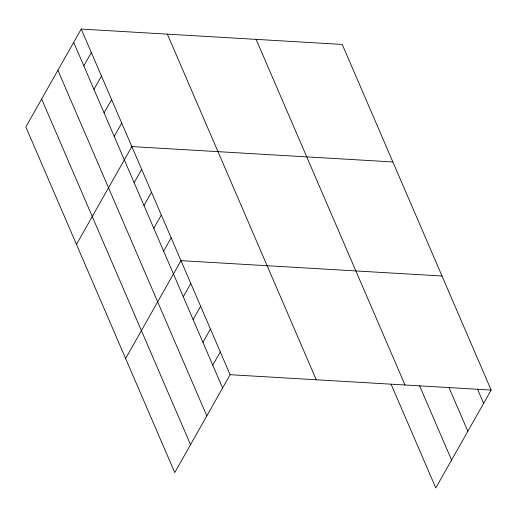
<?xml version="1.0" encoding="UTF-8"?>
<svg xmlns="http://www.w3.org/2000/svg" width="517" height="517" viewBox="0 0 517 517"><rect width="100%" height="100%" fill="white"/><g stroke="black" fill="none" stroke-linecap="round" stroke-linejoin="round"><path stroke-width="0.78" d="M81.221 29.068L25.85 126.93L174.752 472.564L230.117 374.702L81.221 29.068L342.248 44.436L491.15 390.07L435.779 487.932L391.085 384.176M83.819 65.866L91.341 52.572M93.945 89.37L101.468 76.077M104.072 112.874L111.594 99.581M114.199 136.378L121.721 123.078M76.477 244.444L131.841 146.582L392.875 161.95M134.149 182.695L141.671 169.395M143.978 205.501L151.5 192.208M153.801 228.314L161.323 215.02M163.63 251.126L171.153 237.833M125.612 358.507L180.982 260.646L442.016 276.007M183.283 296.752L190.805 283.458M193.112 319.564L200.635 306.271M202.942 342.377L210.464 329.077M212.765 365.189L220.287 351.89M230.117 374.702L491.15 390.07M477.605 389.385L483.628 403.363M449.137 387.853L467.84 431.275M419.552 385.701L451.574 460.027M256.109 39.363L405.011 384.997M167.359 34.141L316.255 379.775M73.698 42.362L222.594 388.002M57.904 70.273L206.806 415.907M41.638 99.025L190.54 444.659"/></g></svg>
